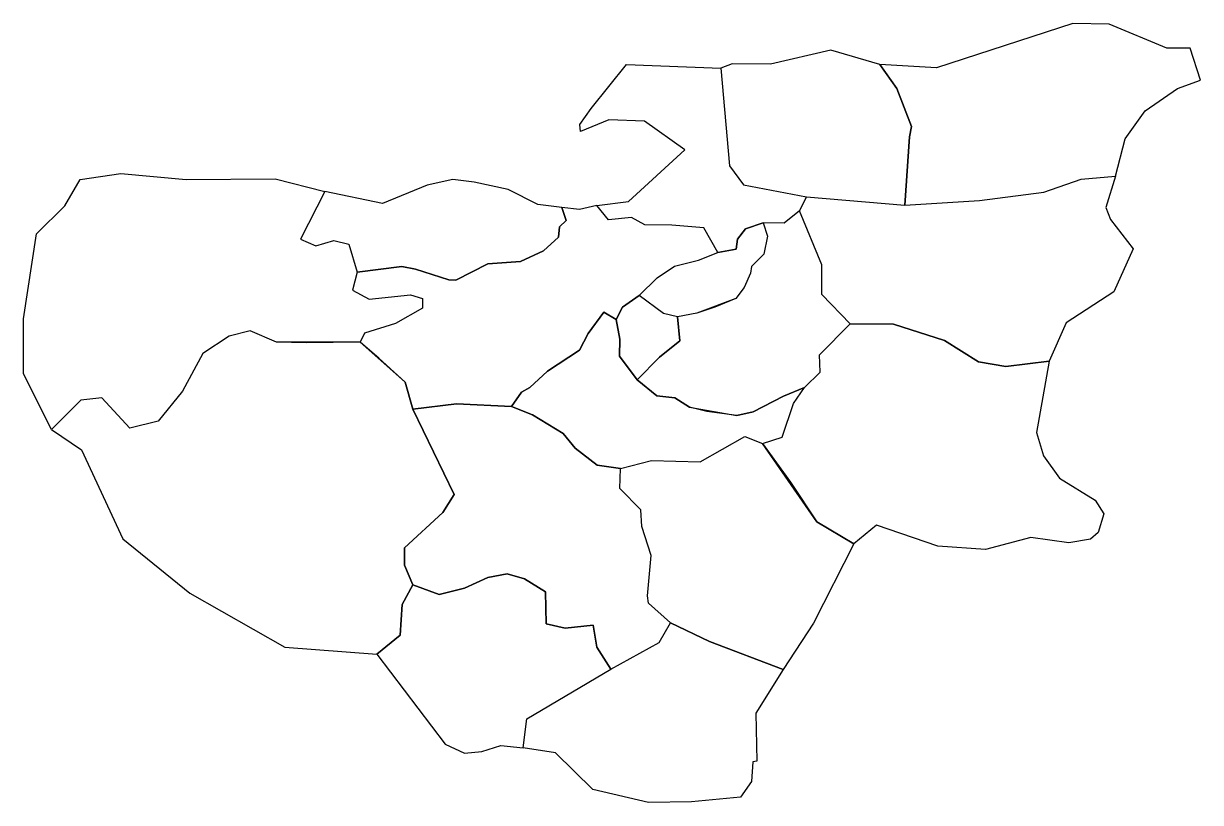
# Model space of a CAD drawing. Extents: x -556 to 1119, y -42 to 1066.
import ezdxf

# ---------------------------------------------------------------- set-up
doc = ezdxf.new("R2010")
doc.units = 0
doc.layers.add('Layer_1', color=7, linetype='CONTINUOUS')

msp = doc.modelspace()

# ---------------------------------------------------------------- linework, layer by layer
at = {"layer": 'Layer_1', "color": 7}
for points in [[(662.533795, 1007.816567), (686.777443, 973.913321), (707.611861, 919.743897), (704.770809, 904.78101), (697.762857, 807.616962), (804.397181, 814.435491), (895.879106, 826.367918), (948.912151, 844.740067), (997.778154, 848.906946), (1011.604649, 902.318763), (1040.015169, 941.904116), (1086.040261, 973.723921), (1118.617625, 985.656348), (1104.0336, 1030.923805), (1070.698564, 1031.113216), (988.876176, 1065.395268), (937.169008, 1066.152886), (743.030334, 1003.081487)], [(436.196494, 1002.513266), (448.69714, 863.680426), (468.395093, 836.595712), (557.982992, 819.549388), (697.762857, 807.616962), (704.770809, 904.78101), (707.611861, 919.743897), (686.777443, 973.913321), (662.533795, 1007.816567), (592.454466, 1028.461561), (506.654646, 1008.57418), (452.485191, 1008.763591)], [(496.607131, 782.678574), (471.428561, 774.107144), (459.642841, 759.64286), (458.03571, 745.17857), (431.785701, 740.357144), (411.964271, 775.714286), (366.42858, 779.464287), (327.857131, 780.000001), (309.10714, 790.178573), (276.428563, 786.964286), (259.821425, 807.32143), (304.560992, 813.109666), (384.678709, 886.408858), (327.66823, 927.50944), (276.908066, 929.024674), (236.565094, 912.546556), (235.428673, 922.395543), (251.717383, 945.313376), (302.098734, 1008.005973), (436.196494, 1002.513266), (448.69714, 863.680427), (468.395093, 836.595712), (557.982992, 819.549388), (547.944605, 799.66201), (526.352598, 782.047474)], [(-77.142855, 612.857143), (-153.214279, 611.785718), (-196.071426, 612.857143), (-233.571424, 628.928572), (-263.571423, 621.428573), (-301.07143, 596.785717), (-330.000009, 543.21429), (-364.285701, 500.35714), (-405, 490.714299), (-444.64286, 533.571449), (-474.64285, 530.357159), (-516.428561, 488.571449), (-556.07142, 567.857146), (-556.07142, 646.071435), (-537.85715, 767.142859), (-497.14285, 806.785716), (-475.71429, 844.285715), (-417.857131, 852.857143), (-324.642841, 844.285715), (-198.214279, 845.357143), (-127.499998, 827.142858), (-161.785715, 759.64286), (-140.357143, 750.000005), (-114.642853, 757.500004), (-93.214281, 752.142861), (-81.42857, 712.500007), (-87.857144, 686.785717), (-64.285713, 673.928572), (-5.357143, 680.357143), (11.785714, 675.000006), (11.785714, 661.071433), (-26.785714, 639.642861), (-70.714284, 625.714288), (-77.142855, 612.857143), (-196.071426, 612.857143), (-233.571424, 628.928572), (-263.571418, 621.428579), (-301.07143, 596.785717), (-330.000009, 543.21429), (-364.285701, 500.35714), (-405, 490.714299), (-444.64286, 533.571449), (-474.64285, 530.357159), (-516.428561, 488.571449), (-473.571411, 459.642869), (-414.642841, 333.214299), (-319.285701, 256.07143), (-184.285715, 178.928589), (-53.571427, 169.28572), (-20.357143, 196.071449), (-17.142857, 240.000009), (-2.142857, 267.85715), (-13.928571, 295.71429), (-13.928571, 320.35714), (40.714285, 370.71428), (56.785714, 396.42857), (-2.142857, 517.5), (-12.857143, 556.071449), (-50.357143, 590.357146)], [(209.999991, 804.64286), (175.577136, 808.942785), (133.718939, 830.15599), (85.042213, 840.762591), (54.927045, 844.171856), (18.182746, 836.027501), (-45.078058, 810.268611), (-127.499998, 827.142858), (-161.785715, 759.64286), (-140.357143, 750.000005), (-114.642853, 757.500004), (-93.214281, 752.142861), (-81.42857, 712.500007), (-17.678572, 720.535714), (1.607143, 716.785716), (49.285715, 701.785715), (58.92857, 701.250007), (104.464281, 724.285715), (151.071426, 727.500005), (183.749998, 743.035714), (205.17857, 762.321433), (206.785715, 776.785717), (215.892853, 785.892858)], [(903.265795, 585.825344), (841.520154, 578.438609), (802.881893, 585.067731), (754.394542, 615.372307), (681.663543, 638.479545), (620.296781, 638.858353), (579.95382, 680.905956), (579.764466, 722.953551), (547.944661, 799.66201), (557.983049, 819.549388), (697.762913, 807.616962), (804.397181, 814.435491), (895.879106, 826.367918), (948.912123, 844.740067), (997.778211, 848.906946), (984.141184, 804.397099), (990.580932, 787.540181), (1022.968913, 745.492581), (995.315981, 684.694026), (927.32006, 640.373579)], [(431.785701, 740.357144), (411.964271, 775.714286), (366.42858, 779.464287), (327.857131, 780.000001), (309.10714, 790.178573), (276.428568, 786.964286), (259.821425, 807.32143), (235.178569, 801.428573), (209.999996, 804.64286), (215.892853, 785.892858), (206.785715, 776.785717), (205.17857, 762.321433), (183.749998, 743.035714), (151.071426, 727.500005), (104.464281, 724.285715), (58.92857, 701.250007), (49.285715, 701.785715), (1.607143, 716.785716), (-17.678572, 720.535714), (-81.42857, 712.500007), (-87.857144, 686.785717), (-64.285713, 673.928572), (-5.357143, 680.357143), (11.785714, 675.000006), (11.785714, 661.071433), (-26.785714, 639.642861), (-70.714284, 625.714288), (-77.142855, 612.857143), (-12.857143, 556.071449), (-2.142857, 517.5), (59.999998, 525.000019), (138.214281, 521.250009), (152.678571, 541.607159), (164.464279, 548.57143), (189.642852, 571.607144), (235.178569, 601.607143), (247.499997, 625.178571), (269.46428, 655.71429), (287.14286, 645.000007), (296.250009, 662.678572), (319.82142, 679.285715), (345.53571, 704.464288), (370.178561, 721.071434), (404.46428, 729.642861)], [(496.607131, 782.678574), (502.499991, 763.928569), (497.14285, 738.214288), (479.999991, 720.535714), (478.39286, 710.892862), (469.28571, 690.535715), (457.499991, 675.000006), (401.78571, 654.107145), (374.46429, 648.750013), (377.67858, 615.000013), (348.75, 591.428571), (317.14285, 559.285724), (344.999991, 536.78571), (370.71428, 533.571449), (391.60715, 520.71429), (459.10715, 508.39285), (482.142841, 513.750019), (525.53571, 536.250019), (554.999981, 548.57143), (577.491591, 570.10485), (576.355153, 594.727311), (620.296781, 638.858353), (579.95382, 680.905956), (579.764466, 722.953551), (547.944605, 799.66201), (526.352598, 782.047474)], [(319.82142, 679.285715), (345.53571, 704.464288), (370.178561, 721.071434), (404.46428, 729.642861), (431.785701, 740.357144), (458.03571, 745.17857), (459.642841, 759.64286), (471.428561, 774.107144), (496.607131, 782.678574), (502.499991, 763.928569), (497.14285, 738.214288), (479.999991, 720.535714), (478.39286, 710.892862), (469.28571, 690.535715), (457.499991, 675.000006), (427.5, 662.678572), (401.78571, 654.107145), (374.46429, 648.750013), (354.64286, 653.571434)], [(319.82142, 679.285715), (296.250009, 662.678572), (287.14286, 645.000007), (292.5, 617.142861), (291.96428, 593.035716), (317.14285, 559.285719), (348.75, 591.428571), (377.67858, 615.000008), (374.46429, 648.750008), (354.64286, 653.571434)], [(287.14286, 645.000007), (269.46428, 655.71429), (247.499997, 625.178571), (235.178569, 601.607143), (189.642852, 571.607144), (164.464279, 548.57143), (152.678571, 541.607159), (138.214281, 521.250009), (168.21428, 509.46429), (211.607135, 483.21428), (228.749998, 462.321439), (260.357142, 438.21428), (293.571411, 433.39286), (337.5, 444.64286), (406.607131, 442.500009), (470.35715, 478.92858), (495.53572, 468.750019), (523.39286, 477.85714), (539.46428, 525.53571), (554.999981, 548.57143), (525.53571, 536.250019), (482.142841, 513.750019), (459.10715, 508.39285), (416.25, 514.28571), (391.60715, 520.71429), (370.71428, 533.571449), (344.999991, 536.78571), (317.14285, 559.285724), (291.96428, 593.035716), (292.5, 617.142861)], [(625.178551, 326.25), (572.678561, 357.32143), (495.53572, 468.750019), (523.39286, 477.85714), (539.46428, 525.53571), (554.999981, 548.57143), (577.491591, 570.10485), (576.355153, 594.727311), (620.296781, 638.858353), (681.663543, 638.479545), (754.394542, 615.372307), (802.881893, 585.067731), (841.520154, 578.438603), (903.265795, 585.825344), (885.272457, 484.494435), (895.121376, 451.159398), (918.039203, 419.718387), (968.988813, 388.087994), (981.110608, 368.958217), (972.966274, 342.062901), (962.170271, 332.592718), (931.10811, 327.478819), (877.317449, 334.865565), (812.730813, 318.008665), (744.734948, 322.933153), (657.419896, 352.858904)], [(-2.142857, 517.5), (56.785714, 396.42857), (40.714285, 370.71428), (-13.928571, 320.35714), (-13.928571, 295.71429), (-2.142857, 267.85715), (35.357142, 253.92858), (71.249998, 263.035729), (104.464281, 278.03571), (132.321427, 283.392879), (156.96428, 276.42858), (186.428571, 257.678589), (187.499996, 212.142869), (214.821425, 206.250009), (254.464279, 210.53571), (259.821425, 178.928589), (279.642852, 147.857159), (348.21428, 185.89286), (364.285701, 213.75), (333.214271, 241.60714), (331.60714, 252.321449), (336.96428, 309.64286), (323.57143, 350.892879), (322.499991, 374.46429), (292.5, 405), (293.571411, 433.39286), (260.357142, 438.21428), (228.749998, 462.321439), (211.607141, 483.21428), (168.21428, 509.46429), (138.214281, 521.250009), (59.999998, 525.000019)], [(364.285701, 213.75), (333.214271, 241.60714), (331.60714, 252.321449), (336.96428, 309.64286), (323.57143, 350.892879), (322.499991, 374.46429), (292.5, 405), (293.571411, 433.39286), (337.5, 444.64286), (406.607131, 442.500009), (470.35715, 478.92858), (495.53572, 468.750019), (535.17858, 413.57143), (572.678561, 357.32143), (625.178551, 326.25), (567.85714, 213.21428), (524.999991, 147.321439), (419.999981, 186.964299)], [(-2.142857, 267.85715), (-17.142857, 240.000009), (-20.357143, 196.071449), (-53.571427, 169.28572), (43.928572, 41.249991), (71.249998, 28.392888), (95.892854, 30.53571), (123.21428, 39.107169), (154.821424, 35.892907), (160.17857, 77.142898), (279.642852, 147.857159), (259.821425, 178.928589), (254.464279, 210.53571), (214.821425, 206.250009), (187.499991, 212.142869), (186.428571, 257.678589), (156.96428, 276.42858), (132.321427, 283.392879), (104.464281, 278.03571), (71.249998, 263.035729), (35.357142, 253.92858)], [(524.999991, 147.321439), (485.89285, 85.178551), (487.499981, 17.142888), (481.60715, 16.071449), (479.999991, -11.78572), (463.92857, -34.28572), (394.28572, -40.714271), (333.214271, -41.785739), (253.928568, -23.571439), (200.892852, 28.928551), (154.821424, 35.892907), (160.17857, 77.142898), (279.642852, 147.857159), (348.21428, 185.89286), (364.285701, 213.75), (419.999981, 186.964299)]]:
    msp.add_lwpolyline(points, close=True, dxfattribs=at)

doc.saveas('drawing.dxf')
